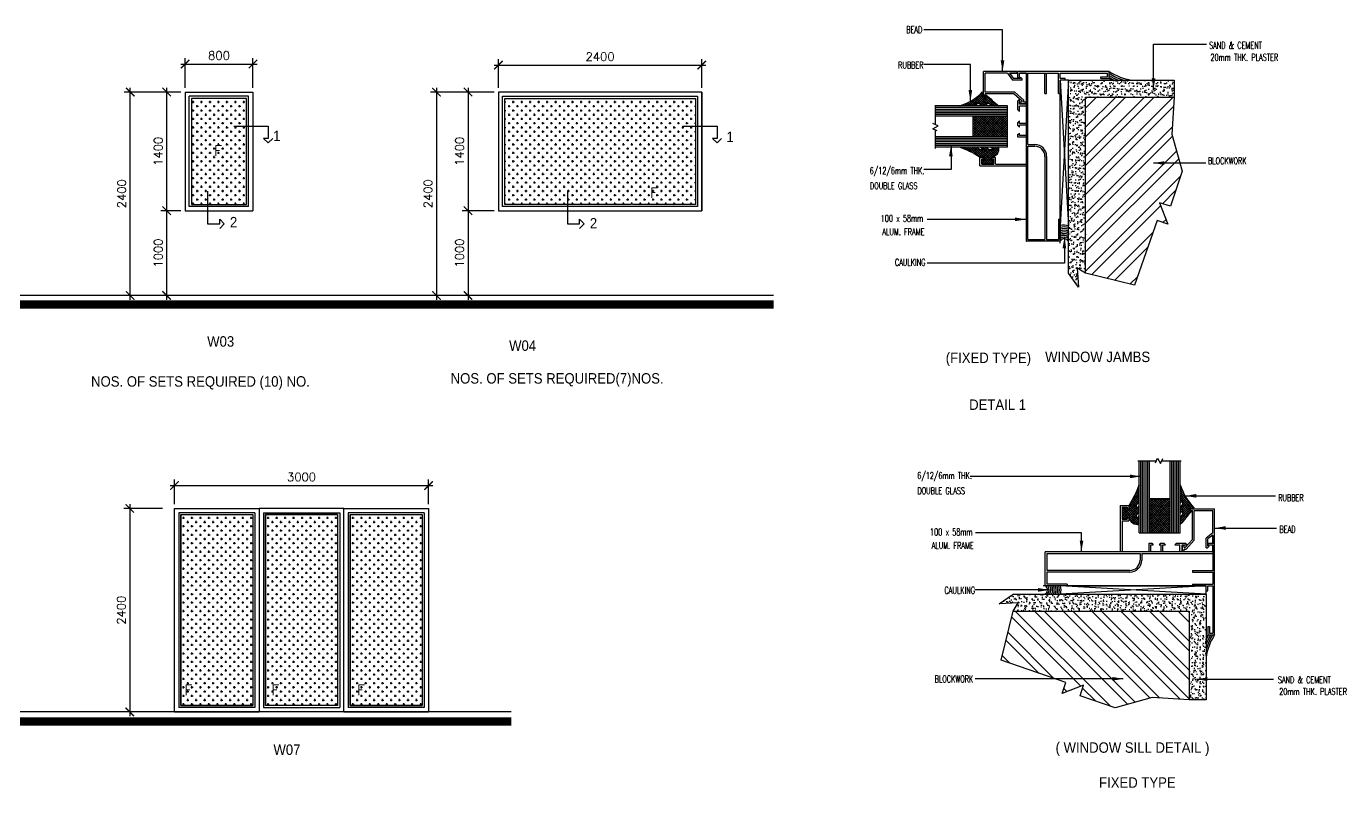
# Model space of a CAD drawing. Extents: x -1710 to 74306, y 106176 to 135285.
# Drawn here: x 6412 to 21882, y 115765 to 124750 of the extents above; entities that cross this region are included whole.
import ezdxf
from ezdxf.enums import TextEntityAlignment as Align

# ---------------------------------------------------------------- set-up
doc = ezdxf.new("R2010")
doc.units = 0
doc.header["$LTSCALE"] = 1000
doc.header["$MEASUREMENT"] = 0
doc.header["$PDMODE"] = 34
doc.layers.get('0').update_dxf_attribs({"linetype": 'CONTINUOUS'})
doc.layers.get('DEFPOINTS').update_dxf_attribs({"linetype": 'CONTINUOUS'})
for name, color, linetype in [('DIM', 11, 'CONTINUOUS'), ('F-NOTE', 2, 'CONTINUOUS'), ('Hatch', 11, 'CONTINUOUS'), ('JAM', 6, 'CONTINUOUS'), ('TXT1', 2, 'CONTINUOUS'), ('WALL', 2, 'CONTINUOUS'), ('WIN', 2, 'CONTINUOUS'), ('WinDet', 7, 'CONTINUOUS')]:
    doc.layers.add(name, color=color, linetype=linetype)
doc.styles.add('ROMANS', font='ROMANS.SHX', dxfattribs={"height": 100})
doc.styles.add('TTXT', font='swisse.ttf', dxfattribs={"width": 0.6})
doc.dimstyles.new('STANDARD in', dxfattribs={"dimtxt": 100, "dimasz": 100, "dimexe": 70, "dimexo": 50, "dimgap": 50, "dimtad": 1, "dimdec": 0, "dimzin": 0, "dimdsep": 46, "dimtxsty": 'ROMANS', "dimblk": 'ARCHTICK', "dimcen": 50, "dimdle": 50, "dimclrd": 4, "dimclre": 4, "dimclrt": 2, "dimadec": 0, "dimazin": 0, "dimtfac": 1, "dimtdec": 0, "dimtmove": 2, "dimatfit": 3, "dimldrblk": 'ARCHTICK', "dimfxl": 0, "dimtolj": 1, "dimtzin": 0, "dimarcsym": 0})
pattern_1 = [(0, (-5593.366, -2900.02), (50, 50), [25, -75]), (90, (-5580.866, -2912.52), (-50, 50), [25, -75])]
pattern_2 = [(45, (-42183.811, 156037.075), (-13.258252, 13.258252), []), (135, (-42183.811, 156037.075), (-13.258252, -13.258252), [])]
pattern_3 = [(315, (52262.576, 178949.598), (13.258252, 13.258252), []), (45, (52262.576, 178949.598), (-13.258252, 13.258252), [])]

# ---------------------------------------------------------------- blocks, each defined once
blk = doc.blocks.new('_ARCHTICK')
at = {"color": 0, "linetype": 'ByBlock', "const_width": 0.15}
blk.add_lwpolyline([(-0.5, -0.5), (0.5, 0.5)], dxfattribs=at)
blk = doc.blocks.new('*D50')
at = {"layer": 'DEFPOINTS', "color": 0, "linetype": 'ByBlock'}
for p in [(11162, 119331), (8162, 119060), (11162, 119060)]:
    blk.add_point(p, dxfattribs=at)
at = {"layer": 'DIM', "color": 4, "linetype": 'ByBlock', "lineweight": -2}
for p, q in [((8112, 119331), (11212, 119331)), ((8162, 119110), (8162, 119401)), ((11162, 119110), (11162, 119401))]:
    blk.add_line(p, q, dxfattribs=at)
at = {"layer": 'DIM', "color": 4, "linetype": 'ByBlock', "lineweight": -2, "xscale": 100, "yscale": 100, "zscale": 100, "rotation": 180}
blk.add_blockref('_ARCHTICK', (8162, 119331), dxfattribs=at)
at = {"layer": 'DIM', "color": 4, "linetype": 'ByBlock', "lineweight": -2, "xscale": 100, "yscale": 100, "zscale": 100}
blk.add_blockref('_ARCHTICK', (11162, 119331), dxfattribs=at)
at = {"layer": 'DIM', "color": 2, "linetype": 'ByBlock', "insert": (9662, 119431), "char_height": 100, "attachment_point": 5, "style": 'ROMANS'}
blk.add_mtext('\\A1;3000', dxfattribs=at)
blk = doc.blocks.new('*D55')
at = {"layer": 'DEFPOINTS', "color": 0, "linetype": 'ByBlock'}
for p in [(8072, 119060), (7634, 116660), (8072, 116660)]:
    blk.add_point(p, dxfattribs=at)
at = {"layer": 'DIM', "color": 4, "linetype": 'ByBlock', "lineweight": -2}
for p, q in [((8022, 119060), (7564, 119060)), ((7634, 119110), (7634, 116610)), ((8022, 116660), (7564, 116660))]:
    blk.add_line(p, q, dxfattribs=at)
at = {"layer": 'DIM', "color": 4, "linetype": 'ByBlock', "lineweight": -2, "xscale": 100, "yscale": 100, "zscale": 100}
for p, rotation in [((7634, 119060), 90), ((7634, 116660), 270)]:
    blk.add_blockref('_ARCHTICK', p, dxfattribs=dict(at, rotation=rotation))
at = {"layer": 'DIM', "color": 2, "linetype": 'ByBlock', "insert": (7534, 117860), "char_height": 100, "attachment_point": 5, "rotation": 90, "style": 'ROMANS'}
blk.add_mtext('\\A1;2400', dxfattribs=at)
blk = doc.blocks.new('*D56')
at = {"layer": 'DEFPOINTS', "color": 0, "linetype": 'ByBlock'}
for p in [(9088, 124304), (8288, 123973), (9088, 123973)]:
    blk.add_point(p, dxfattribs=at)
at = {"layer": 'DIM', "color": 4, "linetype": 'ByBlock', "lineweight": -2}
for p, q in [((8238, 124304), (9138, 124304)), ((8288, 124023), (8288, 124374)), ((9088, 124023), (9088, 124374))]:
    blk.add_line(p, q, dxfattribs=at)
at = {"layer": 'DIM', "color": 4, "linetype": 'ByBlock', "lineweight": -2, "xscale": 100, "yscale": 100, "zscale": 100, "rotation": 180}
blk.add_blockref('_ARCHTICK', (8288, 124304), dxfattribs=at)
at = {"layer": 'DIM', "color": 4, "linetype": 'ByBlock', "lineweight": -2, "xscale": 100, "yscale": 100, "zscale": 100}
blk.add_blockref('_ARCHTICK', (9088, 124304), dxfattribs=at)
at = {"layer": 'DIM', "color": 2, "linetype": 'ByBlock', "insert": (8688, 124404), "char_height": 100, "attachment_point": 5, "style": 'ROMANS'}
blk.add_mtext('\\A1;800', dxfattribs=at)
blk = doc.blocks.new('*D35')
at = {"layer": 'DEFPOINTS', "color": 0, "linetype": 'ByBlock'}
for p in [(8238, 122573), (8070, 121573), (8238, 121573)]:
    blk.add_point(p, dxfattribs=at)
at = {"layer": 'DIM', "color": 4, "linetype": 'ByBlock', "lineweight": -2}
for p, q in [((8188, 122573), (8000, 122573)), ((8070, 122623), (8070, 121523)), ((8188, 121573), (8000, 121573))]:
    blk.add_line(p, q, dxfattribs=at)
at = {"layer": 'DIM', "color": 4, "linetype": 'ByBlock', "lineweight": -2, "xscale": 100, "yscale": 100, "zscale": 100}
for p, rotation in [((8070, 122573), 90), ((8070, 121573), 270)]:
    blk.add_blockref('_ARCHTICK', p, dxfattribs=dict(at, rotation=rotation))
at = {"layer": 'DIM', "color": 2, "linetype": 'ByBlock', "insert": (7970, 122073), "char_height": 100, "attachment_point": 5, "rotation": 90, "style": 'ROMANS'}
blk.add_mtext('\\A1;1000', dxfattribs=at)
blk = doc.blocks.new('*D36')
at = {"layer": 'DEFPOINTS', "color": 0, "linetype": 'ByBlock'}
for p in [(7640, 123973), (8238, 123973), (8238, 121573)]:
    blk.add_point(p, dxfattribs=at)
at = {"layer": 'DIM', "color": 4, "linetype": 'ByBlock', "lineweight": -2}
for p, q in [((8188, 123973), (7570, 123973)), ((7640, 121523), (7640, 124023)), ((8188, 121573), (7570, 121573))]:
    blk.add_line(p, q, dxfattribs=at)
at = {"layer": 'DIM', "color": 4, "linetype": 'ByBlock', "lineweight": -2, "xscale": 100, "yscale": 100, "zscale": 100}
for p, rotation in [((7640, 123973), 90), ((7640, 121573), 270)]:
    blk.add_blockref('_ARCHTICK', p, dxfattribs=dict(at, rotation=rotation))
at = {"layer": 'DIM', "color": 2, "linetype": 'ByBlock', "insert": (7540, 122773), "char_height": 100, "attachment_point": 5, "rotation": 90, "style": 'ROMANS'}
blk.add_mtext('\\A1;2400', dxfattribs=at)
blk = doc.blocks.new('*D37')
at = {"layer": 'DEFPOINTS', "color": 0, "linetype": 'ByBlock'}
for p in [(8288, 123973), (8070, 122573), (8288, 122573)]:
    blk.add_point(p, dxfattribs=at)
at = {"layer": 'DIM', "color": 4, "linetype": 'ByBlock', "lineweight": -2}
for p, q in [((8238, 123973), (8000, 123973)), ((8070, 124023), (8070, 122523)), ((8238, 122573), (8000, 122573))]:
    blk.add_line(p, q, dxfattribs=at)
at = {"layer": 'DIM', "color": 4, "linetype": 'ByBlock', "lineweight": -2, "xscale": 100, "yscale": 100, "zscale": 100}
for p, rotation in [((8070, 123973), 90), ((8070, 122573), 270)]:
    blk.add_blockref('_ARCHTICK', p, dxfattribs=dict(at, rotation=rotation))
at = {"layer": 'DIM', "color": 2, "linetype": 'ByBlock', "insert": (7970, 123273), "char_height": 100, "attachment_point": 5, "rotation": 90, "style": 'ROMANS'}
blk.add_mtext('\\A1;1400', dxfattribs=at)
blk = doc.blocks.new('*D38')
at = {"layer": 'DEFPOINTS', "color": 0, "linetype": 'ByBlock'}
for p in [(14386, 124291), (11986, 123973), (14386, 123973)]:
    blk.add_point(p, dxfattribs=at)
at = {"layer": 'DIM', "color": 4, "linetype": 'ByBlock', "lineweight": -2}
for p, q in [((11936, 124291), (14436, 124291)), ((11986, 124023), (11986, 124361)), ((14386, 124023), (14386, 124361))]:
    blk.add_line(p, q, dxfattribs=at)
at = {"layer": 'DIM', "color": 4, "linetype": 'ByBlock', "lineweight": -2, "xscale": 100, "yscale": 100, "zscale": 100, "rotation": 180}
blk.add_blockref('_ARCHTICK', (11986, 124291), dxfattribs=at)
at = {"layer": 'DIM', "color": 4, "linetype": 'ByBlock', "lineweight": -2, "xscale": 100, "yscale": 100, "zscale": 100}
blk.add_blockref('_ARCHTICK', (14386, 124291), dxfattribs=at)
at = {"layer": 'DIM', "color": 2, "linetype": 'ByBlock', "insert": (13186, 124391), "char_height": 100, "attachment_point": 5, "style": 'ROMANS'}
blk.add_mtext('\\A1;2400', dxfattribs=at)
blk = doc.blocks.new('*D39')
at = {"layer": 'DEFPOINTS', "color": 0, "linetype": 'ByBlock'}
for p in [(11839, 122573), (11627, 121573), (11839, 121573)]:
    blk.add_point(p, dxfattribs=at)
at = {"layer": 'DIM', "color": 4, "linetype": 'ByBlock', "lineweight": -2}
for p, q in [((11789, 122573), (11557, 122573)), ((11627, 122623), (11627, 121523)), ((11789, 121573), (11557, 121573))]:
    blk.add_line(p, q, dxfattribs=at)
at = {"layer": 'DIM', "color": 4, "linetype": 'ByBlock', "lineweight": -2, "xscale": 100, "yscale": 100, "zscale": 100}
for p, rotation in [((11627, 122573), 90), ((11627, 121573), 270)]:
    blk.add_blockref('_ARCHTICK', p, dxfattribs=dict(at, rotation=rotation))
at = {"layer": 'DIM', "color": 2, "linetype": 'ByBlock', "insert": (11527, 122073), "char_height": 100, "attachment_point": 5, "rotation": 90, "style": 'ROMANS'}
blk.add_mtext('\\A1;1000', dxfattribs=at)
blk = doc.blocks.new('*D40')
at = {"layer": 'DEFPOINTS', "color": 0, "linetype": 'ByBlock'}
for p in [(11910, 123973), (11255, 121573), (12397, 121573)]:
    blk.add_point(p, dxfattribs=at)
at = {"layer": 'DIM', "color": 4, "linetype": 'ByBlock', "lineweight": -2}
for p, q in [((11860, 123973), (11185, 123973)), ((11255, 124023), (11255, 121523)), ((12347, 121573), (11185, 121573))]:
    blk.add_line(p, q, dxfattribs=at)
at = {"layer": 'DIM', "color": 4, "linetype": 'ByBlock', "lineweight": -2, "xscale": 100, "yscale": 100, "zscale": 100}
for p, rotation in [((11255, 123973), 90), ((11255, 121573), 270)]:
    blk.add_blockref('_ARCHTICK', p, dxfattribs=dict(at, rotation=rotation))
at = {"layer": 'DIM', "color": 2, "linetype": 'ByBlock', "insert": (11155, 122773), "char_height": 100, "attachment_point": 5, "rotation": 90, "style": 'ROMANS'}
blk.add_mtext('\\A1;2400', dxfattribs=at)
blk = doc.blocks.new('*D41')
at = {"layer": 'DEFPOINTS', "color": 0, "linetype": 'ByBlock'}
for p in [(11986, 123973), (11627, 122573), (11986, 122573)]:
    blk.add_point(p, dxfattribs=at)
at = {"layer": 'DIM', "color": 4, "linetype": 'ByBlock', "lineweight": -2}
for p, q in [((11936, 123973), (11557, 123973)), ((11627, 124023), (11627, 122523)), ((11936, 122573), (11557, 122573))]:
    blk.add_line(p, q, dxfattribs=at)
at = {"layer": 'DIM', "color": 4, "linetype": 'ByBlock', "lineweight": -2, "xscale": 100, "yscale": 100, "zscale": 100}
for p, rotation in [((11627, 123973), 90), ((11627, 122573), 270)]:
    blk.add_blockref('_ARCHTICK', p, dxfattribs=dict(at, rotation=rotation))
at = {"layer": 'DIM', "color": 2, "linetype": 'ByBlock', "insert": (11527, 123273), "char_height": 100, "attachment_point": 5, "rotation": 90, "style": 'ROMANS'}
blk.add_mtext('\\A1;1400', dxfattribs=at)

msp = doc.modelspace()

# ---------------------------------------------------------------- hatches: boundary and pattern name
at = {"layer": 'Hatch', "linetype": 'Continuous'}
h = msp.add_hatch(dxfattribs=at)
h.set_pattern_fill('AR-SAND', color=4, scale=35, style=0)
h.set_pattern_definition([(142.5, (73219.09, 162133.98), (2.204768, 67.43883), [0, -53.2, 0, -59.5, 0, -56.875]), (172.5, (73219.09, 162133.98), (-61.94218, 98.77511), [0, -28.7, 0, -47.95, 0, -18.375]), (212.5, (73262.14, 162133.98), (-108.994965, 0.198067), [0, -17.5, 0, -63, 0, -82.25]), (222.5, (73262.14, 162133.98), (-105.21443, 30.71864), [0, -8.75, 0, -41.3, 0, -47.25])])
h.paths.add_polyline_path([(18716.9249, 121837.5953), (18831.1464, 121672.0495), (18819.0741, 121895.2735), (18916.9249, 121837.5953), (18916.9249, 123914.2178), (19963.3248, 123914.2178), (19963.3248, 124114.2178), (18716.9249, 124114.2178)])
at = {"layer": 'Hatch'}
h = msp.add_hatch(dxfattribs=at)
h.set_pattern_fill('NET', color=11, scale=150, angle=45, style=0)
h.set_pattern_definition(pattern_2)
h.paths.add_polyline_path([(17725.9585, 123838.2647), (17773.7705, 123838.2647), (17808.7757, 123809.4678), (17892.9249, 123809.4678, -0.0075294573), (17739.8131, 123941.0928), (17739.8131, 123922.0845), (17701.7866, 123922.0845), (17701.7866, 123973.832, -0.1227107211), (17427.1749, 123809.4678), (17643.0731, 123809.4678), (17607.1029, 123839.0586), (17654.9149, 123839.0586), (17690.8852, 123809.4678), (17760.9637, 123809.4678)])
at = {"layer": 'Hatch', "linetype": 'Continuous'}
h = msp.add_hatch(dxfattribs=at)
h.set_pattern_fill('ANSI32', color=4, scale=640, angle=90, style=0)
h.set_pattern_definition([(45, (73219.1, 162133.98), (169.7056, -169.7056), []), (45, (73219.1, 162247.12), (169.7056, -169.7056), [])])
h.paths.add_polyline_path([(18916.9249, 121837.5953), (19495.1236, 121696.1818), (19760.7144, 122456.3501), (19887.4737, 122414.1186), (19790.8952, 122667.508), (19917.6545, 122625.2764), (20056.4861, 123041.5591), (19935.763, 123475.941), (19963.3248, 123914.2178), (18916.9249, 123914.2178)])
at = {"layer": 'Hatch', "linetype": 'ByBlock'}
h = msp.add_hatch(dxfattribs=at)
h.set_pattern_fill('CROSS', color=256, scale=200, style=0)
h.set_pattern_definition([(0, (-5080.767, -4993.845), (50, 50), [25, -75]), (90, (-5068.267, -5006.345), (-50, 50), [25, -75])])
h.paths.add_polyline_path([(9012.6482, 122647.9947), (9012.6482, 123897.9947), (8362.6682, 123897.9947), (8362.6682, 122647.9947)])
h = msp.add_hatch(dxfattribs=at)
h.set_pattern_fill('CROSS', color=256, scale=200, style=0)
h.set_pattern_definition([(0, (-7400.8, -4993.845), (50, 50), [25, -75]), (90, (-7388.3, -5006.345), (-50, 50), [25, -75])])
h.paths.add_polyline_path([(12060.9762, 122647.9484), (12060.9762, 123897.9484), (14310.9762, 123897.9484), (14310.9762, 122647.9484)])
at = {"layer": 'Hatch'}
h = msp.add_hatch(dxfattribs=at)
h.set_pattern_fill('NET', color=11, scale=150, angle=45, style=0)
h.set_pattern_definition(pattern_2)
h.paths.add_polyline_path([(17589.1749, 123687.9678), (17589.1749, 123444.9678), (17994.1749, 123444.9678), (17994.1749, 123687.9678)])
h = msp.add_hatch(dxfattribs=at)
h.set_pattern_fill('NET', color=11, scale=150, angle=45, style=0)
h.set_pattern_definition(pattern_2)
h.paths.add_polyline_path([(17718.24, 123207.9513), (17718.24, 123176.1313), (17696.6728, 123176.1313), (17696.6728, 123128.2003), (17825.927, 123128.2003), (17825.927, 123176.1313), (17807.0153, 123176.1313), (17807.0153, 123204.4755, 0.4233282261), (17892.9249, 123323.4678), (17793.9722, 123323.4678), (17831.8609, 123292.2989), (17784.0489, 123292.2989), (17746.1602, 123323.4678), (17676.0817, 123323.4678), (17712.052, 123293.8771), (17664.2399, 123293.8771), (17628.2696, 123323.4678), (17427.1749, 123323.4678, -0.0675395904), (17661.4011, 123207.9513)])
h = msp.add_hatch(dxfattribs=at)
h.set_pattern_fill('NET', color=11, scale=150, angle=-45, style=0)
h.set_pattern_definition(pattern_3)
h.paths.add_polyline_path([(19433.4526, 119047.5474), (19401.6326, 119047.5474), (19401.6326, 119069.1146), (19353.7016, 119069.1146), (19353.7016, 118939.8604), (19401.6326, 118939.8604), (19401.6326, 118958.772), (19429.9767, 118958.772, 0.4233282261), (19548.9691, 118872.8625), (19548.9691, 118971.8151), (19517.8002, 118933.9264), (19517.8002, 118981.7385), (19548.9691, 119019.6272), (19548.9691, 119089.7057), (19519.3784, 119053.7354), (19519.3784, 119101.5474), (19548.9691, 119137.5177), (19548.9691, 119338.6125, -0.0675395904), (19433.4526, 119104.3863)])
h = msp.add_hatch(dxfattribs=at)
h.set_pattern_fill('NET', color=11, scale=150, angle=-45, style=0)
h.set_pattern_definition(pattern_3)
h.paths.add_polyline_path([(20063.7659, 119039.8289), (20063.7659, 118992.0168), (20034.9691, 118957.0116), (20034.9691, 118872.8625, -0.0075294573), (20166.5941, 119025.9742), (20147.5858, 119025.9742), (20147.5858, 119064.0007), (20199.3333, 119064.0007, -0.1227107211), (20034.9691, 119338.6125), (20034.9691, 119122.7142), (20064.5599, 119158.6845), (20064.5599, 119110.8724), (20034.9691, 119074.9022), (20034.9691, 119004.8237)])
h = msp.add_hatch(dxfattribs=at)
h.set_pattern_fill('NET', color=11, scale=150, angle=-45, style=0)
h.set_pattern_definition(pattern_3)
h.paths.add_polyline_path([(19913.4691, 119176.6125), (19670.4691, 119176.6125), (19670.4691, 118771.6125), (19913.4691, 118771.6125)])
at = {"layer": 'Hatch', "linetype": 'ByBlock'}
h = msp.add_hatch(dxfattribs=at)
h.set_pattern_fill('CROSS', color=256, scale=200, style=0)
h.set_pattern_definition(pattern_1)
h.paths.add_polyline_path([(8236.0062, 118988.4207), (9087.2295, 118988.4207), (9087.2295, 116736.0917), (8236.0062, 116736.0917)])
h = msp.add_hatch(dxfattribs=at)
h.set_pattern_fill('CROSS', color=256, scale=200, style=0)
h.set_pattern_definition(pattern_1)
h.paths.add_polyline_path([(10236.0062, 118988.4207), (11087.2295, 118988.4207), (11087.2295, 116736.0917), (10236.0062, 116736.0917)])
h.paths.add_polyline_path([(9237.2295, 118988.4207), (10088.4528, 118988.4207), (10088.4528, 116736.0917), (9237.2295, 116736.0917)])
at = {"layer": 'Hatch', "linetype": 'Continuous'}
h = msp.add_hatch(dxfattribs=at)
h.set_pattern_fill('AR-SAND', color=4, scale=35, angle=-90, style=0)
h.set_pattern_definition([(52.5, (58359.483, 63546.7), (67.43883, -2.204768), [0, -53.2, 0, -59.5, 0, -56.875]), (82.5, (58359.48, 63546.7), (98.77511, 61.94218), [0, -28.7, 0, -47.95, 0, -18.375]), (122.5, (58359.483, 63503.65), (0.198067, 108.994965), [0, -17.5, 0, -63, 0, -82.25]), (132.5, (58359.48, 63503.65), (30.71864, 105.21443), [0, -8.75, 0, -41.3, 0, -47.25])])
h.paths.add_polyline_path([(18063.0966, 118048.8625), (17897.5507, 117934.6409), (18120.7748, 117946.7133), (18063.0966, 117848.8625), (20139.7191, 117848.8625), (20139.7191, 116802.4626), (20339.7191, 116802.4626), (20339.7191, 118048.8625)])
h = msp.add_hatch(dxfattribs=at)
h.set_pattern_fill('ANSI32', color=4, scale=640, style=0)
h.set_pattern_definition([(315, (58359.48, 63546.7), (-169.7056, -169.7056), []), (315, (58472.62, 63546.7), (-169.7056, -169.7056), [])])
h.paths.add_polyline_path([(18063.0966, 117848.8625), (17921.6831, 117270.6638), (18681.8514, 117005.0729), (18639.6198, 116878.3136), (18893.0092, 116974.8922), (18850.7777, 116848.1329), (19267.0603, 116709.3012), (19701.4423, 116830.0244), (20139.7191, 116802.4626), (20139.7191, 117848.8625)])

# ---------------------------------------------------------------- linework, layer by layer
at = {"layer": 'Hatch', "color": 4}
for p, q in [((17937.2793, 124708.5878), (17005.4557, 124708.5878)), ((17937.2793, 124216.9665), (17937.2793, 124708.5878)), ((19719.5203, 124000.3933), (19719.5203, 124539.7628)), ((19719.5203, 124539.7628), (20345.2611, 124539.7628)), ((17557.9532, 124298.0232), (17005.4557, 124298.0232)), ((17557.9532, 123867.3217), (17557.9532, 124298.0232)), ((17328.3418, 123343.7178), (17328.3418, 123058.1508)), ((17328.3418, 123058.1508), (17005.4557, 123058.1508)), ((19716.4293, 123136.5526), (20335.3147, 123136.5526)), ((18214.7221, 122470.1553), (17046.9275, 122470.1553)), ((18667.6429, 122260.3397), (18667.6429, 121952.9277)), ((18667.6429, 121952.9277), (17046.9275, 121952.9277)), ((19569.2191, 119437.4456), (17553.5756, 119437.4456)), ((20092.823, 119207.8341), (21157.1581, 119207.8341)), ((20442.4678, 118828.5081), (21168.3639, 118828.5081)), ((18867.3062, 118772.4163), (17615.9784, 118772.4163)), ((18867.3062, 118551.0653), (18867.3062, 118772.4163)), ((18485.8409, 118098.1445), (17608.8663, 118098.1445)), ((19362.0539, 117049.3581), (17612.3836, 117049.3581)), ((20225.8945, 117046.267), (21134.5095, 117046.267))]:
    msp.add_line(p, q, dxfattribs=at)
at = {"layer": 'Hatch'}
for p, q in [((18616.9249, 124114.2178), (18716.9249, 122395.9252)), ((18716.9249, 124114.2178), (18616.9249, 122396.6826)), ((18716.9249, 124114.2178), (18676.9249, 124114.2178)), ((20339.7191, 118148.8625), (18621.4265, 118048.8625)), ((20339.7191, 118048.8625), (18622.1839, 118148.8625)), ((20339.7191, 118048.8625), (20339.7191, 118088.8625))]:
    msp.add_line(p, q, dxfattribs=at)
for points in [[(19963.3248, 124114.2178), (19963.3248, 123914.2178), (19935.763, 123475.941), (20056.4861, 123041.5591), (19917.6545, 122625.2764), (19790.8952, 122667.508), (19887.4737, 122414.1186), (19760.7144, 122456.3501), (19495.1236, 121696.1818), (18916.9249, 121837.5953), (18819.0741, 121895.2735), (18831.1464, 121672.0495), (18716.9249, 121837.5953)], [(20339.7191, 116802.4626), (20139.7191, 116802.4626), (19701.4423, 116830.0244), (19267.0603, 116709.3012), (18850.7777, 116848.1329), (18893.0092, 116974.8922), (18639.6198, 116878.3136), (18681.8514, 117005.0729), (17921.6831, 117270.6638), (18063.0966, 117848.8625), (18120.7748, 117946.7133), (17897.5507, 117934.6409), (18063.0966, 118048.8625)]]:
    msp.add_lwpolyline(points, dxfattribs=at)
at = {"layer": 'Hatch', "linetype": 'ByBlock'}
for points in [[(8236.0062, 118988.4207), (9087.2295, 118988.4207), (9087.2295, 116736.0917), (8236.0062, 116736.0917)], [(9237.2295, 118988.4207), (10088.4528, 118988.4207), (10088.4528, 116736.0917), (9237.2295, 116736.0917)], [(10236.0062, 118988.4207), (11087.2295, 118988.4207), (11087.2295, 116736.0917), (10236.0062, 116736.0917)]]:
    msp.add_lwpolyline(points, close=True, dxfattribs=at)
at = {"layer": 'Hatch'}
for centre, radius, start, end in [((19576.8973, 124766.2401), 738.517, 238.84813402, 241.99180678), ((19555.9738, 124766.2401), 658.517, 236.95902945, 261.9463275), ((19555.9738, 124766.2401), 678.517, 238.05080188, 253.93573549), ((19555.9738, 124766.2401), 698.517, 239.06829653, 248.97721986), ((19555.9738, 124766.2401), 718.517, 240.01929845, 245.15605856), ((18665.3343, 122186.295), 215.8852, 76.17410474, 102.95800252), ((18665.3343, 122186.295), 195.8852, 74.72978648, 104.3078338), ((18217.4249, 122214.7178), 0.5, 180, 270), ((18665.3343, 122186.295), 175.8852, 72.94319419, 105.97589712), ((18665.3343, 122186.295), 155.8852, 70.67340341, 108.09209064), ((18665.3343, 122186.295), 135.8852, 67.68718646, 110.87020873), ((18665.3343, 122186.295), 115.8852, 63.56469306, 114.69172411), ((18665.3343, 122186.295), 95.8852, 57.44932109, 120.32261231), ((18665.3343, 122186.295), 75.8852, 47.16804104, 129.63759245), ((18665.3343, 122186.295), 55.8852, 22.60853901, 150.02337316), ((18440.2191, 118548.3625), 0.5, 90, 180), ((18411.7962, 118100.4531), 55.8852, 292.60853901, 60.02337316), ((18411.7962, 118100.4531), 75.8852, 317.16804104, 39.63759245), ((18411.7962, 118100.4531), 95.8852, 327.44932109, 30.32261231), ((18411.7962, 118100.4531), 115.8852, 333.56469306, 24.69172411), ((18411.7962, 118100.4531), 135.8852, 337.68718646, 20.87020873), ((18411.7962, 118100.4531), 155.8852, 340.67340341, 18.09209064), ((18411.7962, 118100.4531), 175.8852, 342.94319419, 15.97589712), ((18411.7962, 118100.4531), 195.8852, 344.72978648, 14.3078338), ((18411.7962, 118100.4531), 215.8852, 346.17410474, 12.95800252), ((20991.7413, 117188.89), 738.517, 148.84813402, 151.99180678), ((20991.7413, 117209.8136), 658.517, 146.95902945, 171.9463275), ((20991.7413, 117209.8136), 678.517, 148.05080188, 163.93573549), ((20991.7413, 117209.8136), 698.517, 149.06829653, 158.97721986), ((20991.7413, 117209.8136), 718.517, 150.01929845, 155.15605856)]:
    msp.add_arc(centre, radius, start, end, dxfattribs=at)
at = {"layer": 'Hatch', "color": 4}
for centre in [(20365.4047, 119208.3341), (21168.3639, 118829.0081)]:
    msp.add_arc(centre, 0.5, 270, 0, dxfattribs=at)
at = {"layer": 'JAM'}
for points in [[(8861.2507, 123571.6697), (9268.602, 123571.6697), (9268.602, 123426.8255), (9214.614, 123426.8255), (9268.602, 123373.0695), (9322.59, 123426.8255)], [(14159.5787, 123571.6234), (14566.93, 123571.6234), (14566.93, 123426.7792), (14512.942, 123426.7792), (14566.93, 123373.0232), (14620.918, 123426.7792)], [(8551.8353, 122803.9464), (8551.8353, 122418.3285), (8696.6795, 122418.3285), (8696.6795, 122472.3165), (8750.4355, 122418.3285), (8696.6795, 122364.3405)], [(12800.1507, 122803.9001), (12800.1507, 122418.2822), (12944.9949, 122418.2822), (12944.9949, 122472.2702), (12998.7509, 122418.2822), (12944.9949, 122364.2942)]]:
    msp.add_lwpolyline(points, dxfattribs=at)
at = {"layer": 'WALL', "color": 6}
for p, q in [((15234.0416, 121572.9484), (-1202.5347, 121572.9484)), ((12136.7588, 116660.1477), (-1202.5347, 116660.1477))]:
    msp.add_line(p, q, dxfattribs=at)
at = {"layer": 'WALL', "color": 6, "const_width": 100}
for points in [[(15234.0416, 121466.4908), (-1202.5347, 121466.4908)], [(12136.7588, 116546.3525), (-1202.5347, 116546.3525)]]:
    msp.add_lwpolyline(points, dxfattribs=at)
at = {"layer": 'WIN', "color": 11}
for p, q in [((18716.9249, 124114.2178), (18615.6749, 124114.2178)), ((17701.7866, 123922.0845), (17701.7866, 123973.832)), ((17739.8131, 123922.0845), (17701.7866, 123922.0845)), ((17739.8131, 123922.0845), (17739.8131, 123941.0928)), ((18615.6749, 122190.4678), (18615.6749, 123972.4678)), ((18616.9249, 122474.2178), (18616.9249, 123954.2178)), ((17143.2171, 123588.5936), (17143.2171, 123819.0804)), ((17176.7317, 123573.6748), (17115.3305, 123601.0071)), ((17113.3793, 123540.4849), (17176.7317, 123573.6748)), ((17166.0673, 123515.0987), (17113.3793, 123540.4849)), ((17143.2171, 123307.3071), (17143.2171, 123526.1085)), ((17661.4011, 123207.9513), (17718.24, 123207.9513)), ((17696.6728, 123176.1313), (17718.24, 123176.1313)), ((17696.6728, 123128.2003), (17696.6728, 123176.1313)), ((17718.24, 123176.1313), (17718.24, 123207.9513)), ((17807.0153, 123176.1313), (17807.0153, 123204.4755)), ((17825.927, 123176.1313), (17807.0153, 123176.1313)), ((17825.927, 123128.2003), (17825.927, 123176.1313)), ((17696.6728, 123128.2003), (17825.927, 123128.2003)), ((19532.8084, 119622.5703), (19751.6097, 119622.5703)), ((19740.6, 119599.72), (19765.9862, 119652.408)), ((19765.9862, 119652.408), (19799.1761, 119589.0556)), ((19799.1761, 119589.0556), (19826.5084, 119650.4569)), ((19814.0949, 119622.5703), (20044.5817, 119622.5703)), ((19353.7016, 119069.1146), (19401.6326, 119069.1146)), ((19353.7016, 119069.1146), (19353.7016, 118939.8604)), ((19401.6326, 119069.1146), (19401.6326, 119047.5474)), ((19401.6326, 119047.5474), (19433.4526, 119047.5474)), ((19433.4526, 119104.3863), (19433.4526, 119047.5474)), ((20147.5858, 119064.0007), (20199.3333, 119064.0007)), ((20147.5858, 119025.9742), (20147.5858, 119064.0007)), ((20147.5858, 119025.9742), (20166.5941, 119025.9742)), ((19353.7016, 118939.8604), (19401.6326, 118939.8604)), ((19401.6326, 118939.8604), (19401.6326, 118958.772)), ((19401.6326, 118958.772), (19429.9767, 118958.772)), ((18415.9691, 118150.1125), (20197.9691, 118150.1125)), ((18699.7191, 118148.8625), (20179.7191, 118148.8625))]:
    msp.add_line(p, q, dxfattribs=at)
at = {"layer": 'WIN', "linetype": 'ByBlock'}
for p, q in [((8287.6682, 123973.0147), (9087.6482, 123973.0147)), ((8287.6682, 123973.0147), (8287.6682, 122572.9947)), ((8337.6682, 122622.9947), (8337.6682, 123922.9947)), ((9037.6482, 123922.9947), (8337.6682, 123922.9947)), ((9037.6482, 122622.9947), (9037.6482, 123922.9947)), ((9087.6482, 123973.0147), (9087.6482, 122572.9947)), ((14385.9762, 123972.9484), (11985.9762, 123972.9484)), ((11985.9762, 123972.9484), (11985.9762, 122572.9484)), ((12035.9762, 123922.9484), (14335.9762, 123922.9484)), ((12035.9762, 122622.9484), (12035.9762, 123922.9484)), ((14335.9762, 123922.9484), (14335.9762, 122622.9484)), ((14385.9762, 123972.9484), (14385.9762, 122572.9484)), ((14385.9762, 122572.9484), (14385.9762, 123972.9484)), ((8287.6682, 122572.9947), (9087.6482, 122572.9947)), ((9037.6482, 122622.9947), (8337.6682, 122622.9947)), ((11985.9762, 122572.9484), (14385.9762, 122572.9484)), ((14335.9762, 122622.9484), (12035.9762, 122622.9484)), ((8162.2295, 119060.1477), (9162.2295, 119060.1477)), ((8162.2295, 116660.1476), (8162.2295, 119060.1477)), ((8162.2295, 116660.1476), (8162.2295, 119060.1477)), ((9111.0062, 119010.3411), (8212.2295, 119010.3411)), ((8212.2295, 119010.3411), (8212.2295, 116709.9542)), ((8236.0062, 118988.4207), (9087.2295, 118988.4207)), ((8236.0062, 118988.4207), (8236.0062, 116736.0917)), ((9087.2295, 118988.4207), (9087.2295, 116736.0917)), ((9111.0062, 119010.3411), (9111.0062, 116709.9542)), ((9162.2295, 119060.1477), (9162.2295, 116660.1476)), ((9162.2295, 119060.1477), (9162.2295, 116660.1476)), ((10162.2295, 119060.1477), (9162.2295, 119060.1477)), ((9213.4528, 119010.3411), (9213.4528, 116709.9542)), ((9213.4528, 119010.3411), (10112.2295, 119010.3411)), ((9237.2295, 118988.4207), (9237.2295, 116736.0917)), ((10088.4528, 118988.4207), (9237.2295, 118988.4207)), ((10112.2295, 119010.3411), (10112.2295, 116709.9542)), ((10162.2295, 116660.1476), (10162.2295, 119060.1477)), ((10162.2295, 116660.1476), (10162.2295, 119060.1477)), ((10162.2295, 119060.1477), (11162.2295, 119060.1477)), ((10212.2295, 119010.3411), (10212.2295, 116709.9542)), ((11111.0062, 119010.3411), (10212.2295, 119010.3411)), ((10236.0062, 118988.4207), (10236.0062, 116736.0917)), ((10236.0062, 118988.4207), (11087.2295, 118988.4207)), ((11087.2295, 118988.4207), (11087.2295, 116736.0917)), ((11111.0062, 119010.3411), (11111.0062, 116709.9542)), ((11162.2295, 119060.1477), (11162.2295, 116660.1476)), ((8162.2295, 116660.1476), (9162.2295, 116660.1476)), ((9111.0062, 116709.9542), (8212.2295, 116709.9542)), ((8236.0062, 116736.0917), (9087.2295, 116736.0917)), ((10162.2295, 116660.1476), (9162.2295, 116660.1476)), ((9213.4528, 116709.9542), (10112.2295, 116709.9542)), ((10088.4528, 116736.0917), (9237.2295, 116736.0917)), ((10162.2295, 116660.1476), (11162.2295, 116660.1476)), ((11111.0062, 116709.9542), (10212.2295, 116709.9542)), ((10236.0062, 116736.0917), (11087.2295, 116736.0917))]:
    msp.add_line(p, q, dxfattribs=at)
at = {"layer": 'WIN'}
for p, q in [((17730.9249, 123930.9678), (17730.9249, 123951.2178)), ((12060.9762, 122647.9484), (12060.9762, 123897.9484)), ((12060.9762, 123897.9484), (14310.9762, 123897.9484)), ((14310.9762, 123897.9484), (14310.9762, 122647.9484)), ((13547.8978, 122647.9484), (12060.9762, 122647.9484)), ((14310.9762, 122647.9484), (13572.8978, 122647.9484)), ((10088.4528, 118988.4207), (10088.4528, 116736.0917))]:
    msp.add_line(p, q, dxfattribs=at)
at = {"layer": 'WIN', "color": 6}
for p, q in [((18916.9249, 121837.5953), (18916.9249, 123914.2178)), ((18916.9249, 123914.2178), (19963.3248, 123914.2178)), ((18063.0966, 117848.8625), (20139.7191, 117848.8625)), ((20139.7191, 117848.8625), (20139.7191, 116802.4626))]:
    msp.add_line(p, q, dxfattribs=at)
at = {"layer": 'WIN', "color": 4}
msp.add_line((8162.2295, 116660.1476), (7049.7295, 116660.1476), dxfattribs=at)
for points in [[(18716.9249, 121837.5953), (18716.9249, 124114.2178), (19963.3248, 124114.2178)], [(18063.0966, 118048.8625), (20339.7191, 118048.8625), (20339.7191, 116802.4626)]]:
    msp.add_lwpolyline(points, dxfattribs=at)
at = {"layer": 'WIN'}
msp.add_lwpolyline([(9012.6482, 122647.9947), (9012.6482, 123897.9947), (8362.6682, 123897.9947), (8362.6682, 122647.9947)], close=True, dxfattribs=at)
at = {"layer": 'WIN', "color": 11}
for centre, radius, start, end in [((17234.662, 124442.6952), 661.8445, 286.91025022, 314.89357857), ((22186.4561, 128958.7496), 6704.4398, 228.45266605, 230.17825795), ((17118.6503, 122402.6686), 971.1121, 56.02050668, 71.47596895), ((17792.2914, 123305.6143), 102.2049, 278.28301521, 10.06026302), ((18628.1699, 119647.1371), 971.1121, 326.02050668, 341.47596895), ((20668.1965, 119531.1254), 661.8445, 196.91025022, 224.89357857), ((25184.2508, 114579.3312), 6704.4398, 138.45266605, 140.17825795), ((19531.1155, 118973.496), 102.2049, 188.28301521, 280.06026302)]:
    msp.add_arc(centre, radius, start, end, dxfattribs=at)
at = {"layer": 'WIN', "color": 2, "linetype": 'Continuous'}
for points in [[(17957.4408, 124346.7981), (17914.2434, 124346.319), (17937.2793, 124216.9665)], [(19697.6815, 124136.9973), (19740.8788, 124136.5182), (19717.843, 124007.1657)], [(17578.1147, 123997.1533), (17534.9174, 123996.6742), (17557.9532, 123867.3217)], [(17348.5033, 123213.8863), (17305.3059, 123214.3653), (17328.3418, 123343.7178)], [(19846.2608, 123156.7142), (19845.7818, 123113.5168), (19716.4293, 123136.5526)], [(18084.8905, 122449.9938), (18085.3695, 122493.1911), (18214.7221, 122470.1553)], [(18687.8044, 122130.5081), (18644.6071, 122130.9872), (18667.6429, 122260.3397)], [(19439.3876, 119417.2841), (19439.8666, 119460.4814), (19569.2191, 119437.4456)], [(20222.6546, 119187.6726), (20222.1755, 119230.87), (20092.823, 119207.8341)], [(20572.2994, 118808.3466), (20571.8203, 118851.5439), (20442.4678, 118828.5081)], [(18847.1446, 118680.8969), (18890.342, 118680.4178), (18867.3062, 118551.0653)], [(18356.0094, 118077.983), (18356.4884, 118121.1803), (18485.8409, 118098.1445)], [(19232.2223, 117029.1966), (19232.7014, 117072.3939), (19362.0539, 117049.3581)], [(20355.7261, 117066.4285), (20355.247, 117023.2312), (20225.8945, 117046.267)]]:
    msp.add_solid(points, dxfattribs=at)
at = {"layer": 'WinDet'}
for p, q in [((17710.6749, 123930.9678), (17710.6749, 124214.4678)), ((18110.6594, 124214.4678), (17710.6749, 124214.4678)), ((17994.1749, 124194.2178), (17730.9249, 124194.2178)), ((17730.9249, 123971.4678), (17730.9249, 124194.2178)), ((17994.1749, 124194.2178), (18054.5508, 124113.2178)), ((18019.4314, 124194.2178), (18064.7134, 124133.4678)), ((18110.6594, 124194.2178), (18019.4314, 124194.2178)), ((18110.6594, 124214.2178), (18025.9249, 124214.2178)), ((18025.9249, 124194.2178), (18110.6594, 124194.2178)), ((18169.0771, 124113.2178), (18054.5508, 124113.2178)), ((18148.8271, 124133.4678), (18064.7134, 124133.4678)), ((18110.6594, 124194.2178), (18110.6594, 124214.4678)), ((18115.6749, 124194.2178), (18115.6749, 124214.4678)), ((18115.6749, 124139.0376), (18115.6749, 124214.4678)), ((19196.4249, 124214.2178), (18115.6749, 124214.2178)), ((18135.9249, 124139.0376), (18115.6749, 124139.0376)), ((18135.9249, 124194.2178), (18445.9249, 124194.2178)), ((18216.9249, 124194.2178), (18135.9249, 124194.2178)), ((18135.9249, 124139.0376), (18135.9249, 124194.2178)), ((18169.0771, 124128.7247), (18148.8271, 124148.9629)), ((18148.8271, 124133.4678), (18148.8271, 124148.9629)), ((18169.0771, 124113.2178), (18169.0771, 124128.7247)), ((18216.9249, 124194.2178), (18216.9249, 122214.7178)), ((18236.9249, 123354.2178), (18236.9249, 124194.2178)), ((18236.9249, 124194.2178), (18436.9249, 124194.2178)), ((18436.9249, 123954.2178), (18436.9249, 124194.2178)), ((18456.9249, 123954.2178), (18456.9249, 124194.2178)), ((18456.9249, 124194.2178), (18596.9249, 124194.2178)), ((18596.9249, 123954.2178), (18596.9249, 124194.2178)), ((18615.6749, 123972.4678), (18615.6749, 124114.2178)), ((18616.9249, 124134.2178), (18616.9249, 124194.2178)), ((18616.9249, 124194.2178), (19176.9249, 124194.2178)), ((18676.9249, 124134.2178), (18616.9249, 124134.2178)), ((18676.9249, 124114.2178), (18616.9249, 124114.2178)), ((18616.9249, 123954.2178), (18616.9249, 124114.2178)), ((18676.9249, 124114.2178), (18676.9249, 124134.2178)), ((19096.9249, 124134.2178), (19096.9249, 124154.2178)), ((19096.9249, 124154.2178), (19176.9249, 124154.2178)), ((19096.9249, 124134.2178), (19196.9249, 124134.2178)), ((19176.9249, 124154.2178), (19176.9249, 124194.2178)), ((19196.9249, 124134.2178), (19196.9249, 124213.7178)), ((17730.9249, 123930.9678), (17710.6749, 123930.9678)), ((18080.4286, 123971.4678), (17730.9249, 123971.4678)), ((18072.7418, 123951.2178), (17730.9249, 123951.2178)), ((18072.7418, 123951.2178), (18166.2999, 123868.2323)), ((18080.4286, 123971.4678), (18186.5499, 123877.3388)), ((18436.9249, 123954.2178), (18456.9249, 123954.2178)), ((18596.9249, 123954.2178), (18616.9249, 123954.2178)), ((17994.1749, 123809.4678), (17143.2171, 123809.4678)), ((17994.1749, 123789.2178), (17143.2171, 123789.2178)), ((17994.1749, 123768.9678), (17143.2171, 123768.9678)), ((17643.0731, 123809.4678), (17607.1029, 123839.0586)), ((17654.9149, 123839.0586), (17607.1029, 123839.0586)), ((17690.8852, 123809.4678), (17654.9149, 123839.0586)), ((17760.9637, 123809.4678), (17725.9585, 123838.2647)), ((17773.7705, 123838.2647), (17725.9585, 123838.2647)), ((17808.7757, 123809.4678), (17773.7705, 123838.2647)), ((17994.1749, 123323.4678), (17994.1749, 123809.4678)), ((18115.6749, 123870.2178), (18135.9249, 123890.4678)), ((18115.6749, 123764.9178), (18115.6749, 123870.2178)), ((18115.6749, 123764.9178), (18135.9249, 123744.6678)), ((18135.9249, 123829.7178), (18135.9249, 123890.4678)), ((18216.9249, 123829.7178), (18135.9249, 123829.7178)), ((18216.9249, 123805.4178), (18135.9249, 123805.4178)), ((18135.9249, 123744.6678), (18135.9249, 123805.4178)), ((18142.6869, 123834.4036), (18142.6869, 123854.6536)), ((18166.2999, 123854.6536), (18142.6869, 123854.6536)), ((18210.1628, 123834.4036), (18142.6869, 123834.4036)), ((18166.2999, 123854.6536), (18166.2999, 123868.2323)), ((18186.5499, 123854.6536), (18186.5499, 123877.3388)), ((18210.1628, 123854.6536), (18186.5499, 123854.6536)), ((18210.1628, 123834.4036), (18210.1628, 123854.6536)), ((17994.1749, 123748.7178), (17143.2171, 123748.7178)), ((17994.1749, 123728.4678), (17143.2171, 123728.4678)), ((17994.1749, 123708.2178), (17143.2171, 123708.2178)), ((17994.1749, 123687.9678), (17143.2171, 123687.9678)), ((17589.1749, 123444.9678), (17589.1749, 123687.9678)), ((18115.6749, 123614.062), (18135.9249, 123634.312)), ((18115.6749, 123576.9427), (18115.6749, 123614.062)), ((18135.9249, 123602.9178), (18135.9249, 123634.312)), ((18216.9249, 123602.9178), (18135.9249, 123602.9178)), ((18115.6749, 123576.9427), (18135.9249, 123559.2197)), ((18115.6749, 123472.312), (18135.9249, 123487.5274)), ((18115.6749, 123440.9178), (18115.6749, 123472.312)), ((18216.9249, 123582.6678), (18135.9249, 123582.6678)), ((18135.9249, 123559.2197), (18135.9249, 123582.6678)), ((18135.9249, 123461.1678), (18135.9249, 123487.5274)), ((18216.9249, 123461.1678), (18135.9249, 123461.1678)), ((17994.1749, 123444.9678), (17143.2171, 123444.9678)), ((17994.1749, 123424.7178), (17143.2171, 123424.7178)), ((17994.1749, 123404.4678), (17143.2171, 123404.4678)), ((17994.1749, 123384.2178), (17143.2171, 123384.2178)), ((17994.1749, 123363.9678), (17143.2171, 123363.9678)), ((17994.1749, 123343.7178), (17143.2171, 123343.7178)), ((17994.1749, 123323.4678), (17143.2171, 123323.4678)), ((17664.2399, 123293.8771), (17628.2696, 123323.4678)), ((17712.052, 123293.8771), (17664.2399, 123293.8771)), ((17712.052, 123293.8771), (17676.0817, 123323.4678)), ((17784.0489, 123292.2989), (17746.1602, 123323.4678)), ((17831.8609, 123292.2989), (17784.0489, 123292.2989)), ((17831.8609, 123292.2989), (17793.9722, 123323.4678)), ((18216.9249, 123440.9178), (18115.6749, 123440.9178)), ((18236.9249, 123354.2178), (18316.9249, 123354.2178)), ((18236.9249, 122234.2178), (18236.9249, 123334.2178)), ((18236.9249, 123334.2178), (18316.9249, 123334.2178)), ((17670.1749, 123201.9678), (17710.6749, 123201.9678)), ((17670.1749, 123100.7178), (17670.1749, 123201.9678)), ((17690.4249, 123181.7178), (17710.6749, 123181.7178)), ((17690.4249, 123120.9678), (17690.4249, 123181.7178)), ((17710.6749, 123181.7178), (17710.6749, 123201.9678)), ((17811.9249, 123181.7178), (17811.9249, 123201.9678)), ((17811.9249, 123201.9678), (17852.4249, 123201.9678)), ((17811.9249, 123181.7178), (17832.1749, 123181.7178)), ((17832.1749, 123120.9678), (17832.1749, 123181.7178)), ((17852.4249, 123120.9678), (17852.4249, 123201.9678)), ((18436.9249, 123214.2178), (18436.9249, 122234.2178)), ((18456.9249, 123214.2178), (18456.9249, 122234.2178)), ((17670.1749, 123100.7178), (18216.9249, 123100.7178)), ((17690.4249, 123120.9678), (17832.1749, 123120.9678)), ((17852.4249, 123120.9678), (18216.9249, 123120.9678)), ((18596.9249, 122474.2178), (18616.9249, 122474.2178)), ((18596.9249, 122474.2178), (18596.9249, 122234.2178)), ((18616.9249, 122474.2178), (18616.9249, 122214.2178)), ((18616.9249, 122214.2178), (18217.4249, 122214.2178)), ((18236.9249, 122234.2178), (18436.9249, 122234.2178)), ((18456.9249, 122234.2178), (18596.9249, 122234.2178)), ((19548.9691, 118771.6125), (19548.9691, 119622.5703)), ((19569.2191, 118771.6125), (19569.2191, 119622.5703)), ((19589.4691, 118771.6125), (19589.4691, 119622.5703)), ((19609.7191, 118771.6125), (19609.7191, 119622.5703)), ((19629.9691, 118771.6125), (19629.9691, 119622.5703)), ((19650.2191, 118771.6125), (19650.2191, 119622.5703)), ((19670.4691, 118771.6125), (19670.4691, 119622.5703)), ((19913.4691, 118771.6125), (19913.4691, 119622.5703)), ((19933.7191, 118771.6125), (19933.7191, 119622.5703)), ((19953.9691, 118771.6125), (19953.9691, 119622.5703)), ((19974.2191, 118771.6125), (19974.2191, 119622.5703)), ((19994.4691, 118771.6125), (19994.4691, 119622.5703)), ((20014.7191, 118771.6125), (20014.7191, 119622.5703)), ((20034.9691, 118771.6125), (20034.9691, 119622.5703)), ((19519.3784, 119101.5474), (19548.9691, 119137.5177)), ((19670.4691, 119176.6125), (19913.4691, 119176.6125)), ((20034.9691, 119122.7142), (20064.5599, 119158.6845)), ((20064.5599, 119110.8724), (20064.5599, 119158.6845)), ((19326.2191, 119095.6125), (19326.2191, 118548.8625)), ((19326.2191, 119095.6125), (19427.4691, 119095.6125)), ((19346.4691, 119075.3625), (19407.2191, 119075.3625)), ((19346.4691, 119075.3625), (19346.4691, 118933.6125)), ((19407.2191, 119075.3625), (19407.2191, 119055.1125)), ((19407.2191, 119055.1125), (19427.4691, 119055.1125)), ((19427.4691, 119095.6125), (19427.4691, 119055.1125)), ((19517.8002, 118981.7385), (19548.9691, 119019.6272)), ((19517.8002, 118933.9264), (19517.8002, 118981.7385)), ((19517.8002, 118933.9264), (19548.9691, 118971.8151)), ((19519.3784, 119053.7354), (19519.3784, 119101.5474)), ((19519.3784, 119053.7354), (19548.9691, 119089.7057)), ((20034.9691, 119074.9022), (20064.5599, 119110.8724)), ((20034.9691, 119004.8237), (20063.7659, 119039.8289)), ((20034.9691, 118957.0116), (20063.7659, 118992.0168)), ((20063.7659, 118992.0168), (20063.7659, 119039.8289)), ((20156.4691, 119055.1125), (20439.9691, 119055.1125)), ((20156.4691, 119034.8625), (20156.4691, 119055.1125)), ((20156.4691, 119034.8625), (20176.7191, 119034.8625)), ((20176.7191, 118693.0455), (20176.7191, 119034.8625)), ((20196.9691, 119034.8625), (20419.7191, 119034.8625)), ((20196.9691, 118685.3588), (20196.9691, 119034.8625)), ((20419.7191, 118771.6125), (20419.7191, 119034.8625)), ((20439.9691, 118655.1279), (20439.9691, 119055.1125)), ((19346.4691, 118933.6125), (19407.2191, 118933.6125)), ((19346.4691, 118913.3625), (19346.4691, 118548.8625)), ((19346.4691, 118913.3625), (19427.4691, 118913.3625)), ((19407.2191, 118953.8625), (19407.2191, 118933.6125)), ((19407.2191, 118953.8625), (19427.4691, 118953.8625)), ((19427.4691, 118953.8625), (19427.4691, 118913.3625)), ((19548.9691, 118771.6125), (20034.9691, 118771.6125)), ((20176.7191, 118693.0455), (20093.7336, 118599.4875)), ((20196.9691, 118685.3588), (20102.8401, 118579.2375)), ((20419.7191, 118771.6125), (20338.7191, 118711.2365)), ((20338.7191, 118596.7103), (20338.7191, 118711.2365)), ((20419.7191, 118746.356), (20358.9691, 118701.074)), ((20358.9691, 118616.9603), (20358.9691, 118701.074)), ((20419.7191, 118655.1279), (20419.7191, 118746.356)), ((20419.7191, 118739.8625), (20419.7191, 118655.1279)), ((20419.7191, 118655.1279), (20439.9691, 118655.1279)), ((18439.7191, 118148.8625), (18439.7191, 118548.3625)), ((20419.7191, 118548.8625), (18440.2191, 118548.8625)), ((18459.7191, 118528.8625), (19559.7191, 118528.8625)), ((18459.7191, 118528.8625), (18459.7191, 118328.8625)), ((19559.7191, 118528.8625), (19559.7191, 118448.8625)), ((19579.7191, 118528.8625), (20419.7191, 118528.8625)), ((19579.7191, 118528.8625), (19579.7191, 118448.8625)), ((19666.4191, 118650.1125), (19697.8133, 118650.1125)), ((19666.4191, 118548.8625), (19666.4191, 118650.1125)), ((19686.6691, 118629.8625), (19713.0286, 118629.8625)), ((19686.6691, 118548.8625), (19686.6691, 118629.8625)), ((19697.8133, 118650.1125), (19713.0286, 118629.8625)), ((19802.4439, 118650.1125), (19784.7209, 118629.8625)), ((19784.7209, 118629.8625), (19808.1691, 118629.8625)), ((19802.4439, 118650.1125), (19839.5633, 118650.1125)), ((19808.1691, 118548.8625), (19808.1691, 118629.8625)), ((19828.4191, 118548.8625), (19828.4191, 118629.8625)), ((19828.4191, 118629.8625), (19859.8133, 118629.8625)), ((19839.5633, 118650.1125), (19859.8133, 118629.8625)), ((19990.4191, 118650.1125), (19970.1691, 118629.8625)), ((19970.1691, 118629.8625), (20030.9191, 118629.8625)), ((19990.4191, 118650.1125), (20095.7191, 118650.1125)), ((20030.9191, 118548.8625), (20030.9191, 118629.8625)), ((20055.2191, 118548.8625), (20055.2191, 118629.8625)), ((20055.2191, 118629.8625), (20115.9691, 118629.8625)), ((20059.9049, 118555.6245), (20059.9049, 118623.1004)), ((20059.9049, 118623.1004), (20080.1549, 118623.1004)), ((20059.9049, 118555.6245), (20080.1549, 118555.6245)), ((20080.1549, 118599.4875), (20080.1549, 118623.1004)), ((20080.1549, 118599.4875), (20093.7336, 118599.4875)), ((20080.1549, 118555.6245), (20080.1549, 118579.2375)), ((20080.1549, 118579.2375), (20102.8401, 118579.2375)), ((20095.7191, 118650.1125), (20115.9691, 118629.8625)), ((20338.7191, 118596.7103), (20354.226, 118596.7103)), ((20354.226, 118596.7103), (20374.4642, 118616.9603)), ((20358.9691, 118616.9603), (20374.4642, 118616.9603)), ((20364.5389, 118629.8625), (20364.5389, 118650.1125)), ((20364.5389, 118650.1125), (20439.9691, 118650.1125)), ((20364.5389, 118629.8625), (20419.7191, 118629.8625)), ((20419.7191, 118650.1125), (20439.9691, 118650.1125)), ((20419.7191, 118629.8625), (20419.7191, 118319.8625)), ((20419.7191, 118548.8625), (20419.7191, 118629.8625)), ((20419.7191, 118528.8625), (20419.7191, 118328.8625)), ((20439.7191, 117569.3625), (20439.7191, 118650.1125)), ((19439.7191, 118328.8625), (18459.7191, 118328.8625)), ((18459.7191, 118308.8625), (18459.7191, 118168.8625)), ((19439.7191, 118308.8625), (18459.7191, 118308.8625)), ((20179.7191, 118328.8625), (20179.7191, 118308.8625)), ((20179.7191, 118328.8625), (20419.7191, 118328.8625)), ((20179.7191, 118308.8625), (20419.7191, 118308.8625)), ((20419.7191, 118308.8625), (20419.7191, 118168.8625)), ((18699.7191, 118148.8625), (18439.7191, 118148.8625)), ((18699.7191, 118168.8625), (18459.7191, 118168.8625)), ((18699.7191, 118168.8625), (18699.7191, 118148.8625)), ((20179.7191, 118168.8625), (20179.7191, 118148.8625)), ((20179.7191, 118168.8625), (20419.7191, 118168.8625)), ((20179.7191, 118148.8625), (20339.7191, 118148.8625)), ((20197.9691, 118150.1125), (20339.7191, 118150.1125)), ((20339.7191, 118048.8625), (20339.7191, 118150.1125)), ((20339.7191, 118088.8625), (20339.7191, 118148.8625)), ((20339.7191, 118088.8625), (20359.7191, 118088.8625)), ((20359.7191, 118148.8625), (20419.7191, 118148.8625)), ((20359.7191, 118088.8625), (20359.7191, 118148.8625)), ((20419.7191, 118148.8625), (20419.7191, 117588.8625)), ((20359.7191, 117668.8625), (20379.7191, 117668.8625)), ((20359.7191, 117668.8625), (20359.7191, 117568.8625)), ((20359.7191, 117568.8625), (20439.2191, 117568.8625)), ((20379.7191, 117668.8625), (20379.7191, 117588.8625)), ((20379.7191, 117588.8625), (20419.7191, 117588.8625))]:
    msp.add_line(p, q, dxfattribs=at)
for centre, radius, start, end in [((19196.4249, 124213.7178), 0.5, 0, 90), ((18316.9249, 123214.2178), 140, 360, 90), ((18316.9249, 123214.2178), 120, 360, 90), ((19439.7191, 118448.8625), 120, 270, 0), ((19439.7191, 118448.8625), 140, 270, 0), ((20439.2191, 117569.3625), 0.5, 270, 0)]:
    msp.add_arc(centre, radius, start, end, dxfattribs=at)

# ---------------------------------------------------------------- texts
at = {"color": 4, "linetype": 'ByBlock', "style": 'ROMANS'}
for p in [(13821.8375, 122784.2503), (8326.3909, 116919.2337), (9354.5378, 116919.2337), (10362.4963, 116919.2337)]:
    msp.add_text('F', height=120, dxfattribs=at).set_placement(p, align=Align.MIDDLE)
at = {"color": 4, "linetype": 'ByBlock', "insert": (8678.1061, 123280.7439), "char_height": 120, "attachment_point": 5, "style": 'ROMANS'}
msp.add_mtext('F', dxfattribs=at)
at = {"layer": 'F-NOTE', "color": 2, "style": 'ROMANS', "width": 0.6}
for s, p in [('BEAD', (16800.1335, 124669.7899)), ('SAND & CEMENT ', (20374.2931, 124483.7673)), ('20mm THK. PLASTER', (20390.7894, 124342.3925)), ('RUBBER', (16704.4328, 124251.0187)), ('BLOCKWORK', (20360.4761, 123122.0085)), ('6/12/6mm THK.', (16368.7537, 123005.8671)), ('DOUBLE GLASS', (16371.1934, 122826.8409)), ('100 x 58mm', (16498.6774, 122442.4586)), ('ALUM. FRAME', (16517.4311, 122283.7307)), ('CAULKING', (16666.3701, 121923.8606)), ('6/12/6mm THK.', (16929.4487, 119408.3368)), ('DOUBLE GLASS', (16931.8885, 119229.3106)), ('RUBBER', (21190.5873, 119146.5443)), ('100 x 58mm', (17080.6536, 118741.9531)), ('BEAD', (21204.5576, 118773.7954)), ('ALUM. FRAME', (17099.4073, 118583.2252)), ('CAULKING', (17250.919, 118054.6524)), ('BLOCKWORK', (17134.6038, 117008.4823)), ('SAND & CEMENT ', (21186.3724, 116998.7731)), ('20mm THK. PLASTER', (21202.8687, 116860.6208))]:
    msp.add_text(s, height=80, dxfattribs=at).set_placement(p)
at = {"layer": 'TXT1', "color": 6, "style": 'TTXT', "width": 0.9}
for s, height, p in [('1', 123.2431, (9327.572, 123395.192)), ('1', 123.2431, (14677.0845, 123382.6766)), ('2', 123.2431, (8817.0331, 122376.4833)), ('2', 123.2431, (13065.3485, 122363.786)), ('(FIXED TYPE)', 123.24312, (17266.0087, 120776.195)), ('WINDOW JAMBS', 123.24312, (18439.1749, 120787.2046)), ('DETAIL 1', 123.24312, (17542.0796, 120222.9301)), ('( WINDOW SILL DETAIL )', 123.24312, (18562.5524, 116177.6445)), ('FIXED TYPE', 123.24312, (19075.9962, 115764.6937))]:
    msp.add_text(s, height=height, dxfattribs=at).set_placement(p)
for s, p in [('W03', (8707.7685, 120969.1532)), ('W04', (12271.5367, 120919.4274)), ('W07', (9490.1294, 116152.3182))]:
    msp.add_text(s, height=123.24312, dxfattribs=at).set_placement(p, align=Align.CENTER)
for s, p in [('NOS. OF SETS REQUIRED(7)NOS.', (12679.0893, 120496.373)), ('NOS. OF SETS REQUIRED (10) NO.', (8469.2391, 120460.0205))]:
    msp.add_text(s, height=123.24312, dxfattribs=at).set_placement(p, align=Align.BOTTOM_CENTER)

# ---------------------------------------------------------------- dimensions: what is measured, and where the dimension line sits
at = {"layer": 'DIM', "linetype": 'ByBlock'}
for base, p1, p2, picture, middle in [((9087.6482, 124303.5907), (8287.6682, 123973.0147), (9087.6482, 123973.0147), '*D56', (8687.6582, 124403.5907)), ((14385.9762, 124290.8509), (11985.9762, 123972.9484), (14385.9762, 123972.9484), '*D38', (13185.9762, 124390.8509)), ((11162.2495, 119331.4097), (8162.2295, 119060.1477), (11162.2495, 119060.1477), '*D50', (9662.2395, 119431.4097))]:
    dim = msp.add_linear_dim(base=base, p1=p1, p2=p2, dimstyle='STANDARD in', dxfattribs=at)
    dim.commit()
    dim.dimension.update_dxf_attribs({"geometry": picture, "text_midpoint": middle})
for base, p1, p2, picture, middle in [((7639.8298, 123972.9147), (8237.6682, 121572.9484), (8237.6682, 123972.9147), '*D36', (7539.8298, 122772.9316)), ((8070.3341, 122572.9947), (8287.6682, 123973.0147), (8287.6682, 122572.9947), '*D37', (7970.3341, 123273.0047)), ((11255.1359, 121572.9484), (11909.8487, 123972.9484), (12397.0344, 121572.9484), '*D40', (11155.1359, 122772.9484)), ((11627.2158, 122572.9484), (11985.9762, 123972.9484), (11985.9762, 122572.9484), '*D41', (11527.2158, 123272.9484)), ((8070.3341, 121572.9484), (8237.6682, 122572.9947), (8237.6682, 121572.9484), '*D35', (7970.3341, 122072.9716)), ((11627.2158, 121572.9484), (11838.9638, 122572.9484), (11838.9638, 121572.9484), '*D39', (11527.2158, 122072.9484)), ((7633.8342, 116660.1476), (8072.1569, 119060.1477), (8072.1569, 116660.1476), '*D55', (7533.8342, 117860.1476))]:
    dim = msp.add_linear_dim(base=base, p1=p1, p2=p2, angle=90, dimstyle='STANDARD in', dxfattribs=at)
    dim.commit()
    dim.dimension.update_dxf_attribs({"geometry": picture, "text_midpoint": middle})

doc.saveas('drawing.dxf')
